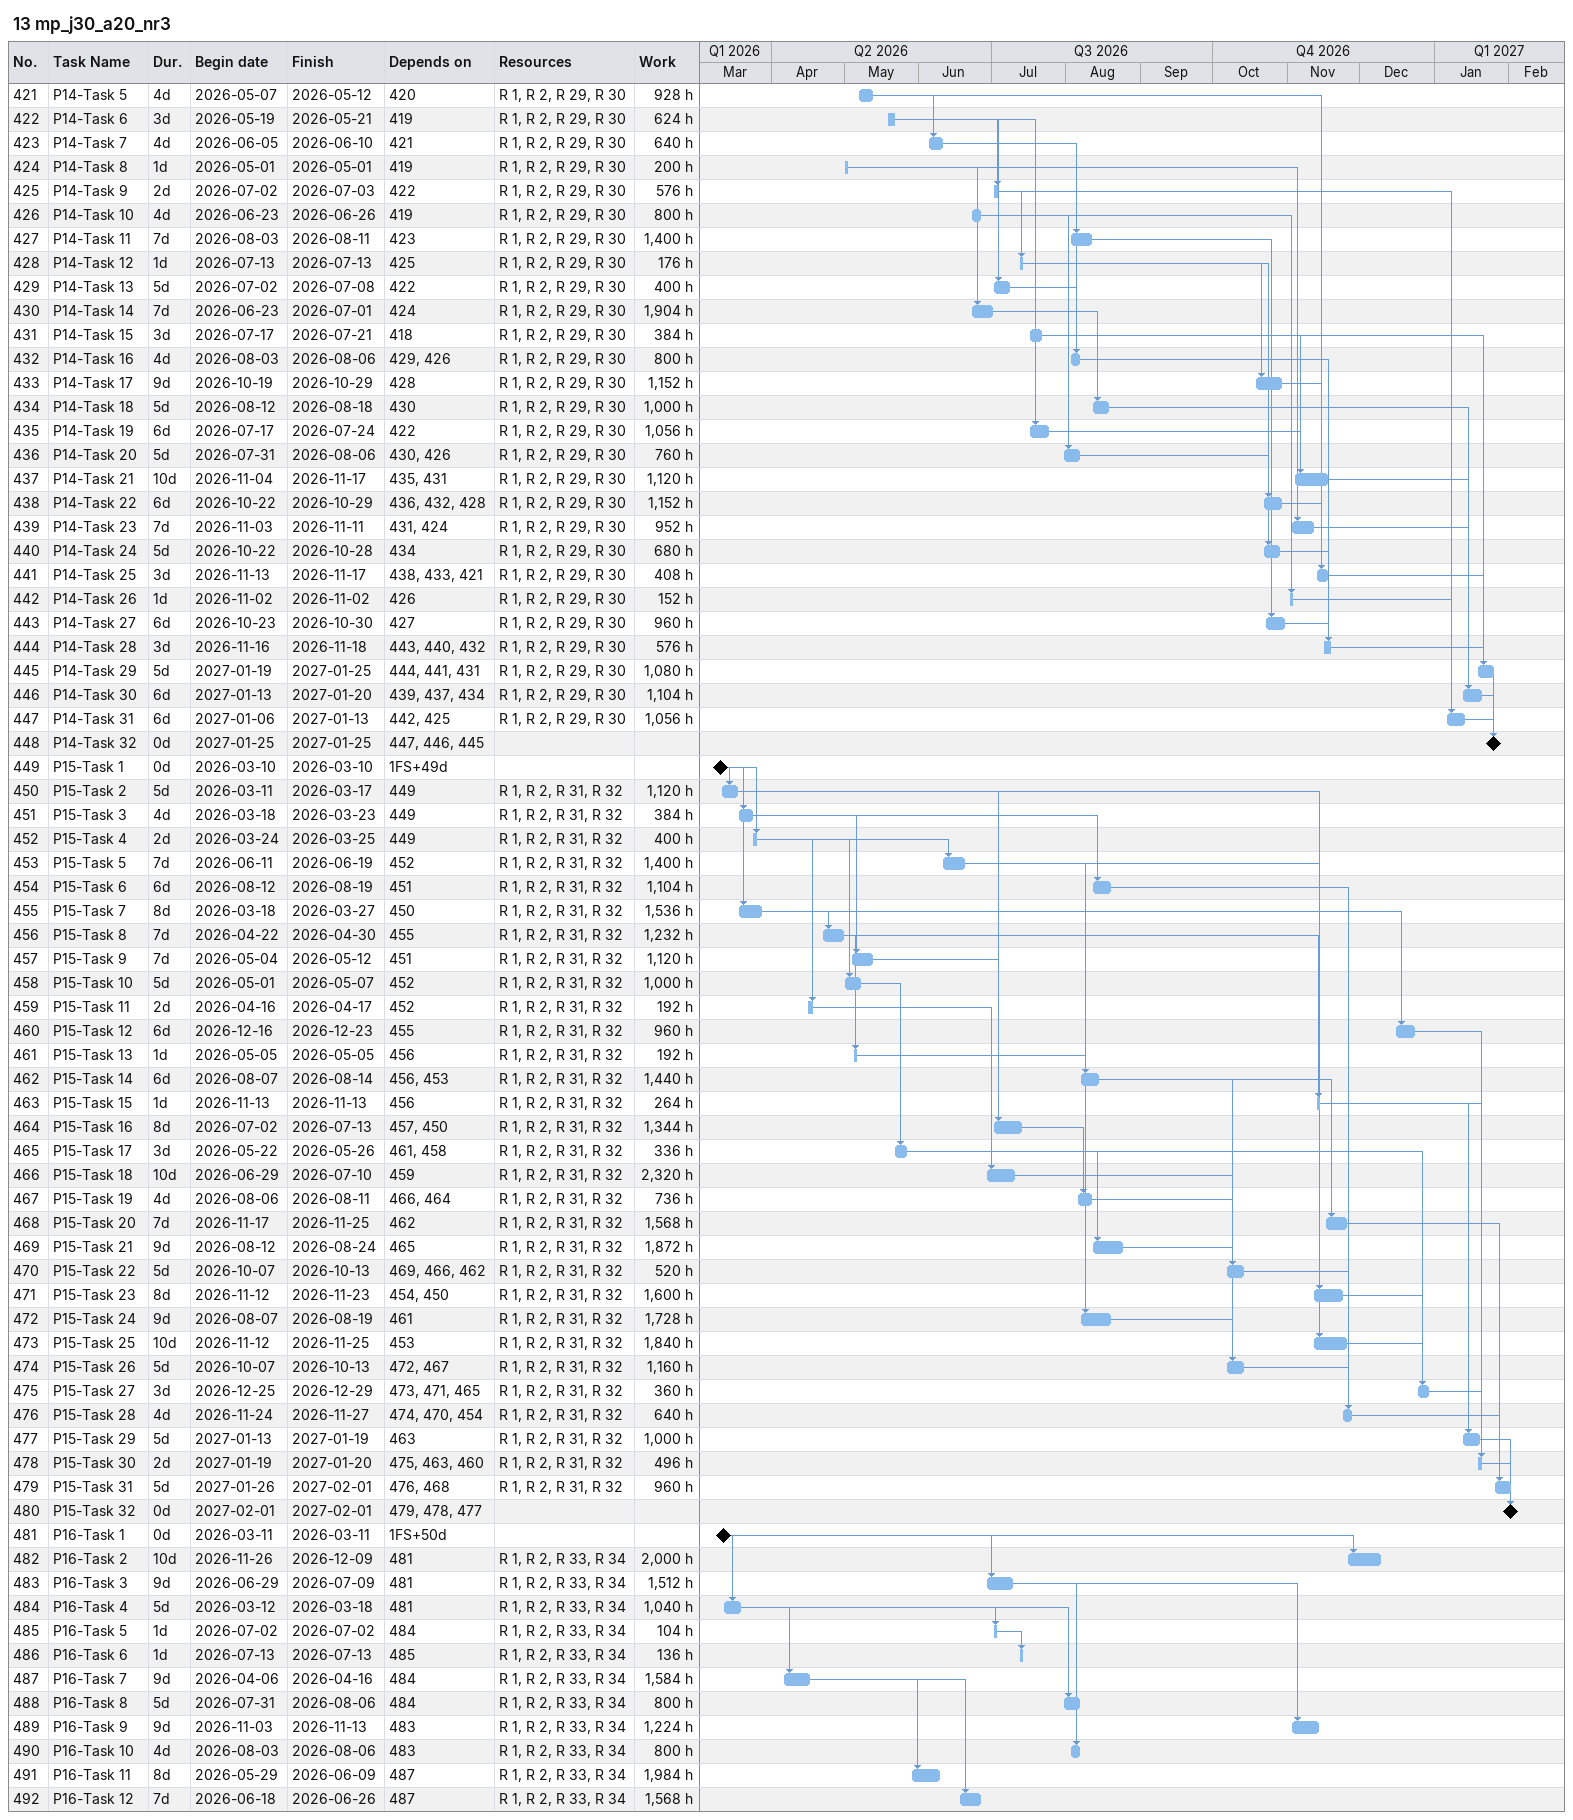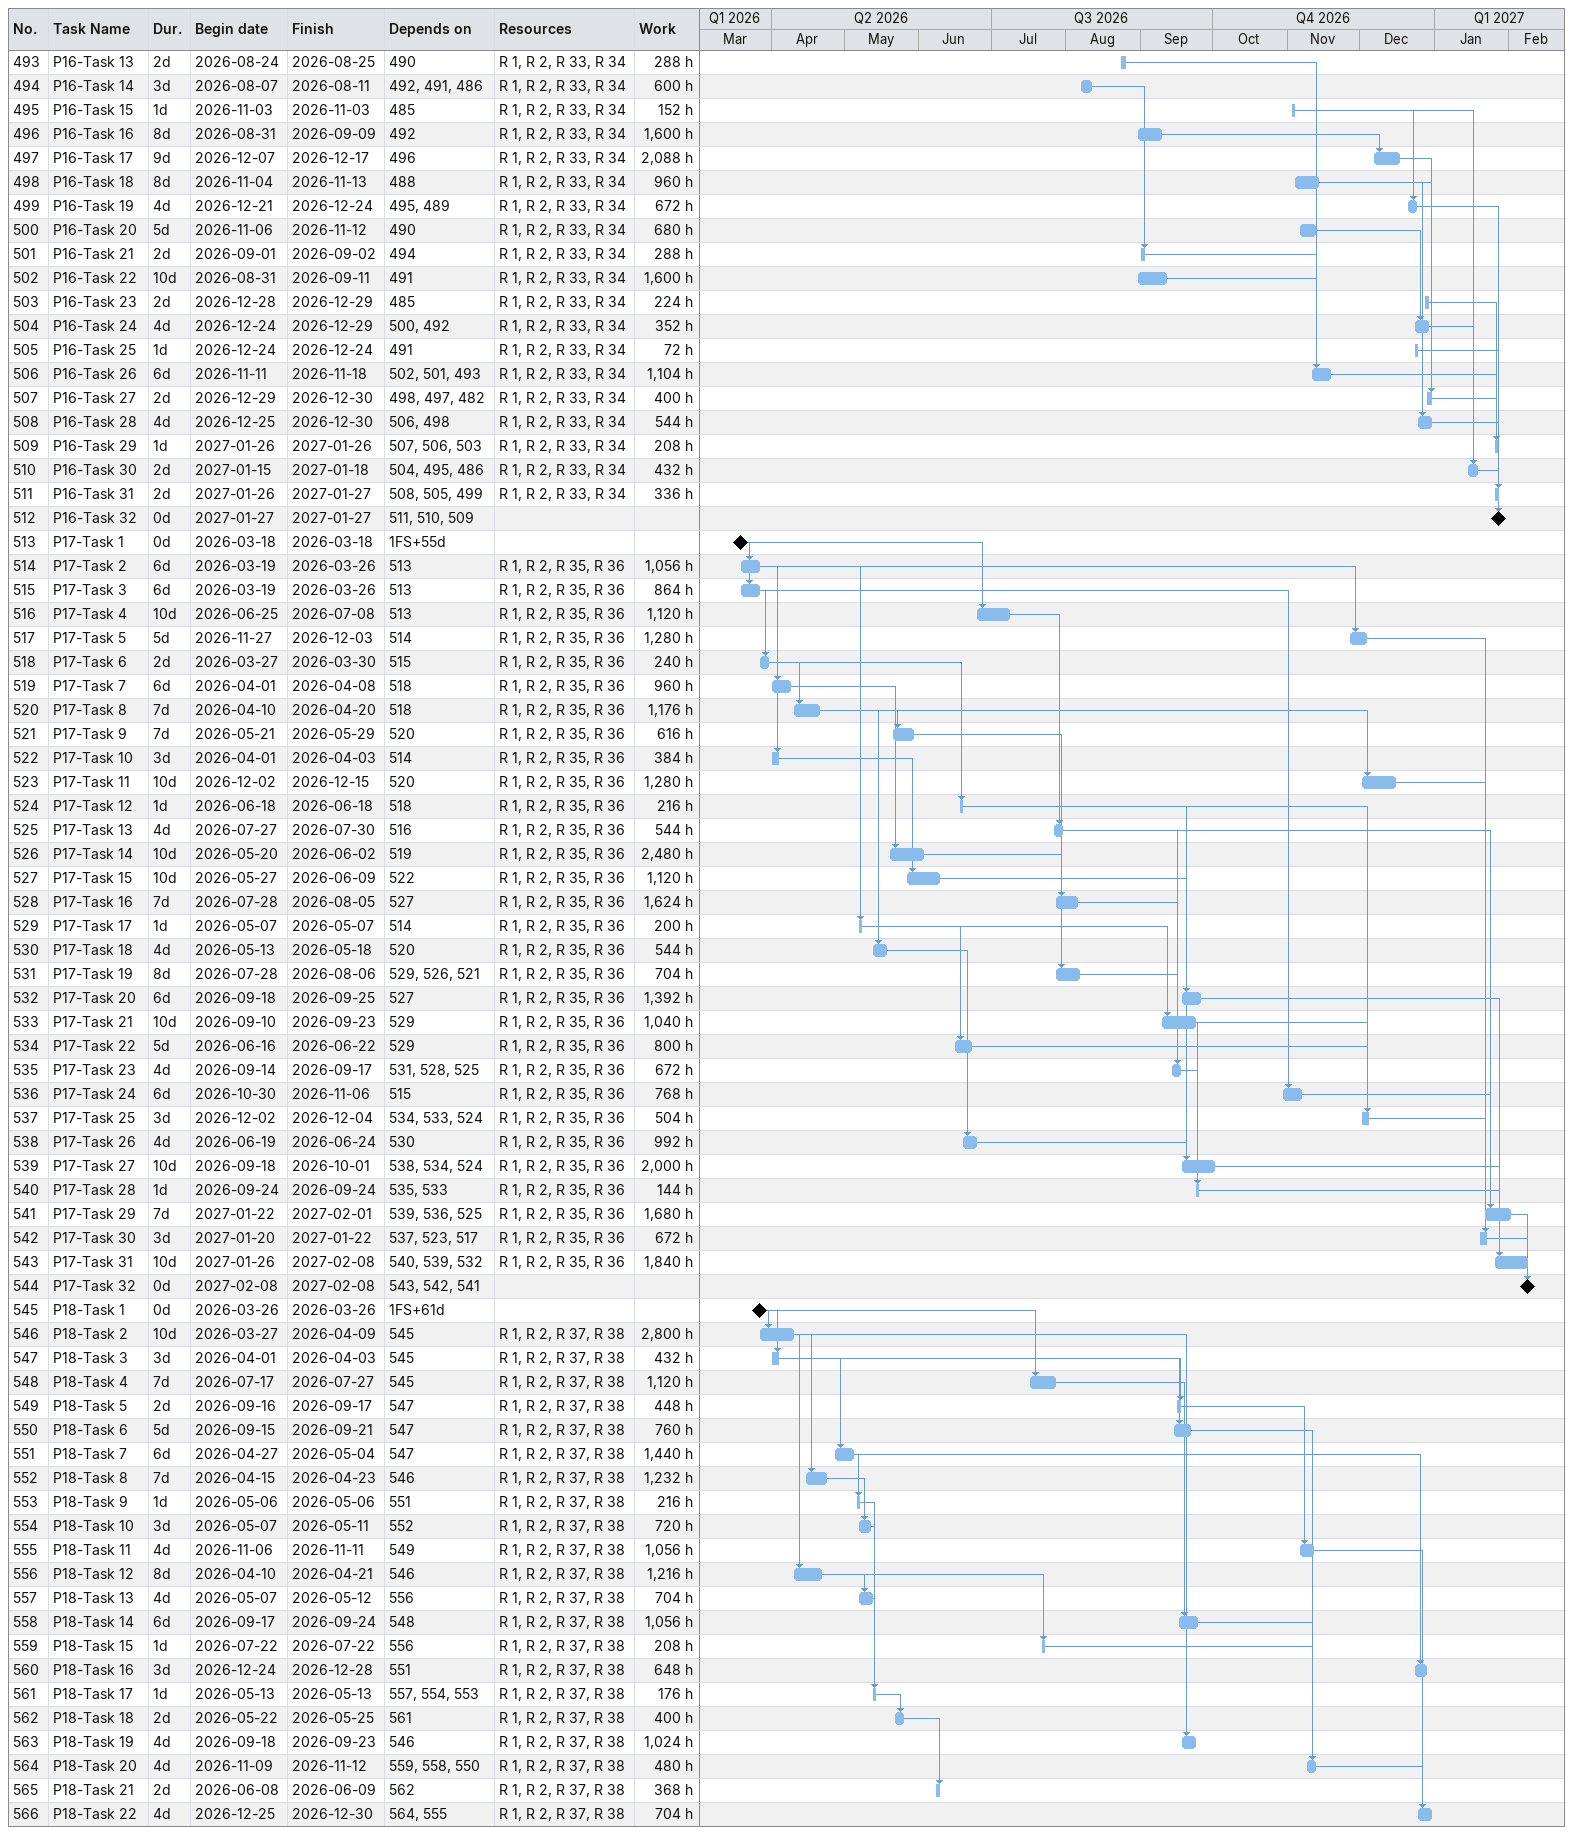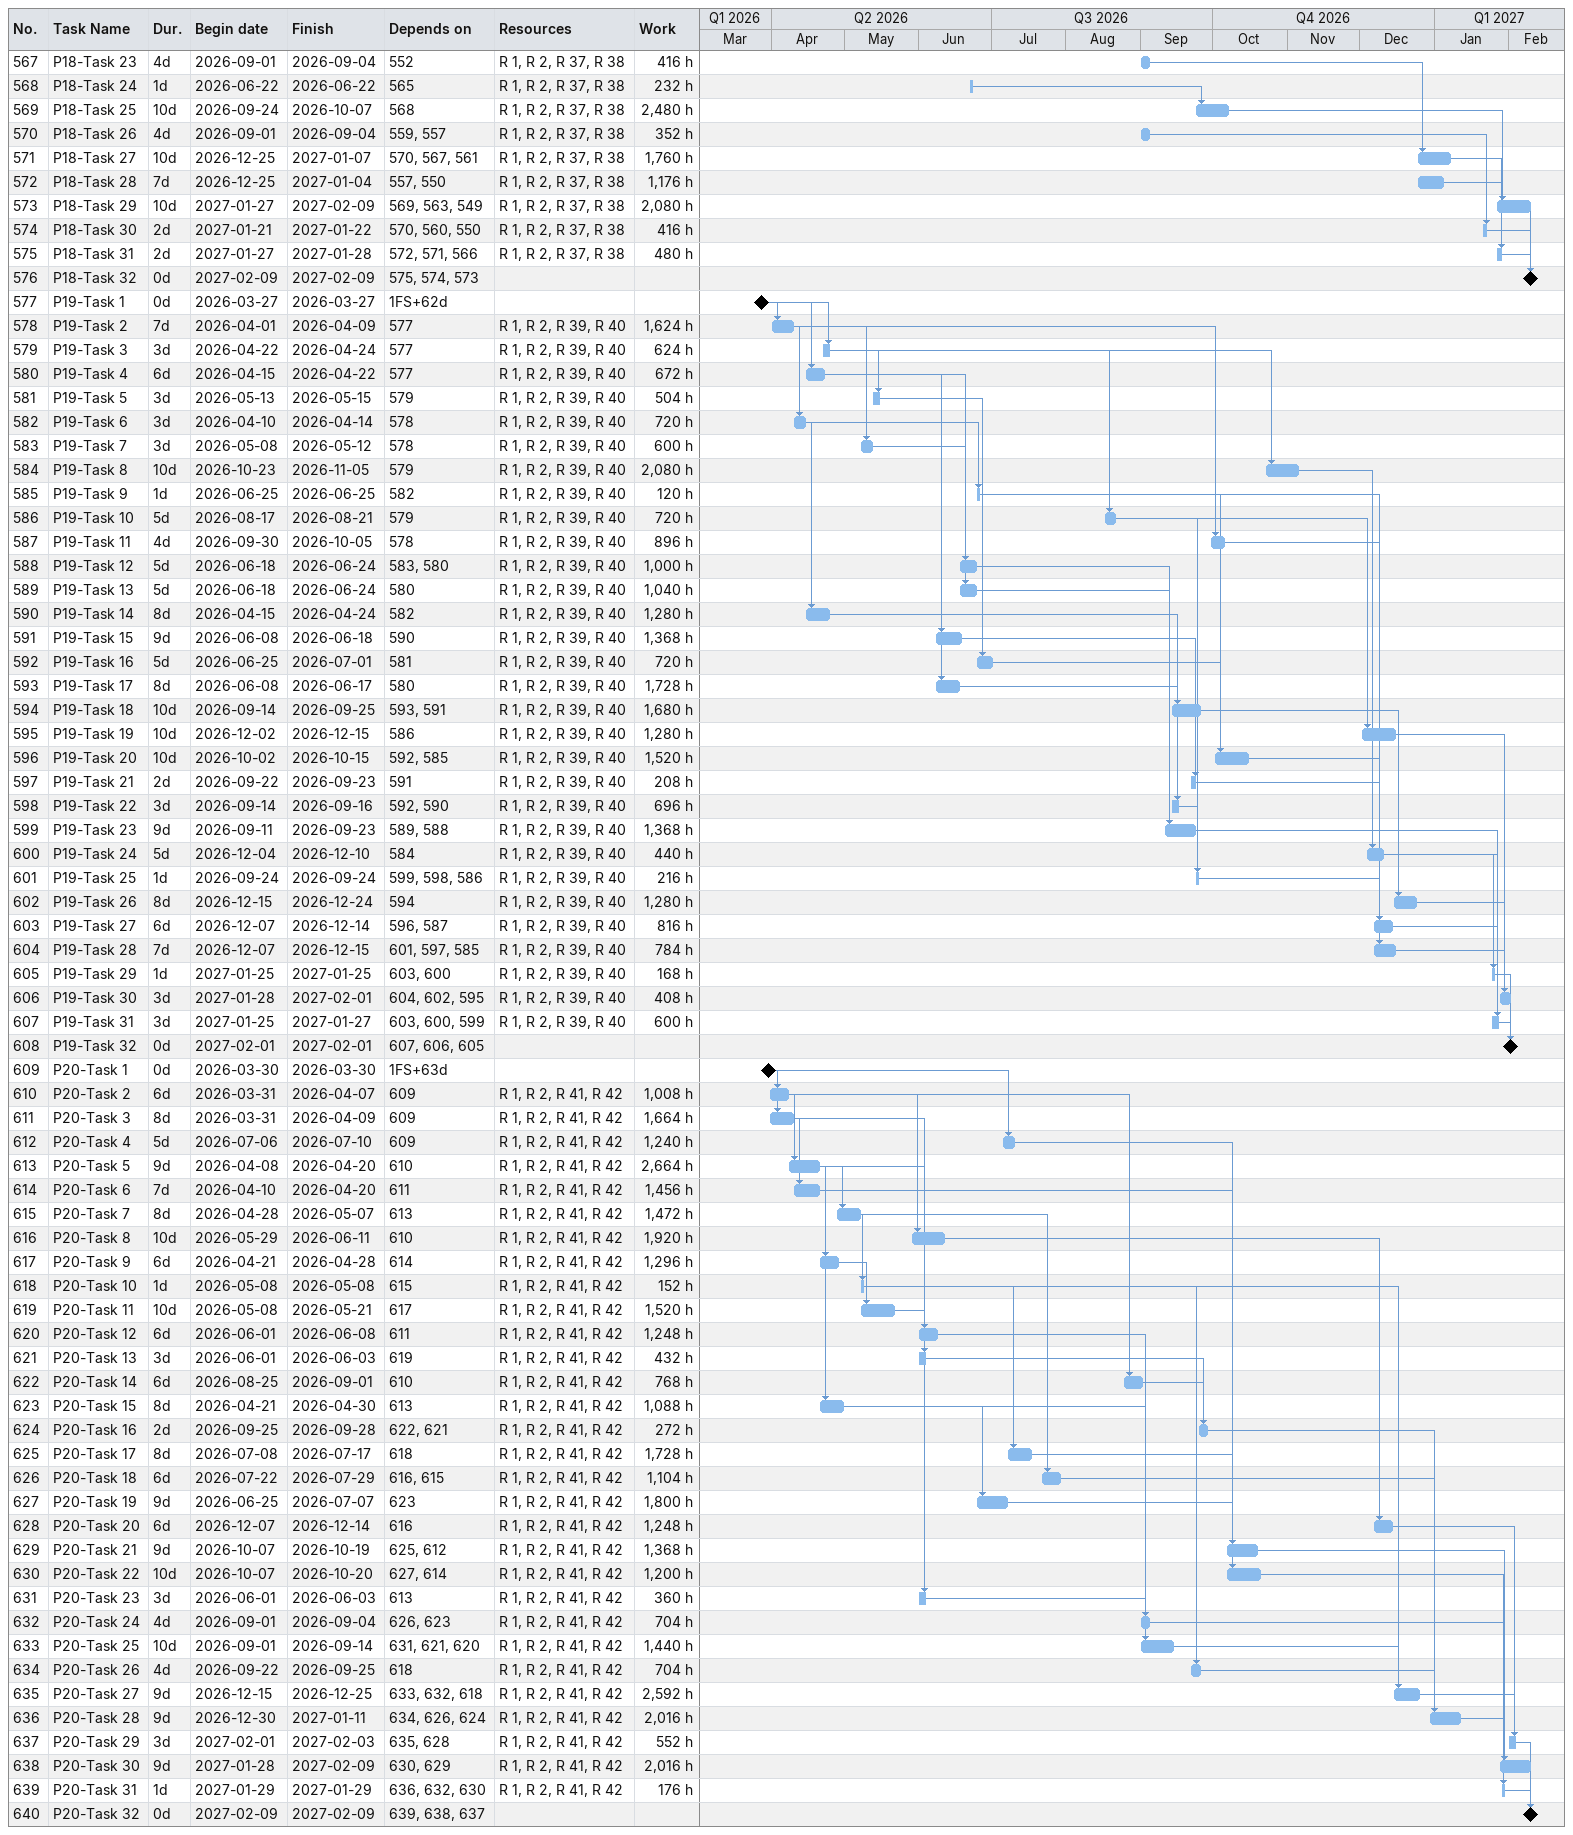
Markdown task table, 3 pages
13 mp_j30_a20_nr3

| ID | Task | Duration | Start | Finish | Predecessors | Resources | Work (h) |
|---|---|---|---|---|---|---|---|
| 421 | P14-Task 5 | 4d | 2026-05-07 | 2026-05-12 | 420 | R 1, R 2, R 29, R 30 | 928 |
| 422 | P14-Task 6 | 3d | 2026-05-19 | 2026-05-21 | 419 | R 1, R 2, R 29, R 30 | 624 |
| 423 | P14-Task 7 | 4d | 2026-06-05 | 2026-06-10 | 421 | R 1, R 2, R 29, R 30 | 640 |
| 424 | P14-Task 8 | 1d | 2026-05-01 | 2026-05-01 | 419 | R 1, R 2, R 29, R 30 | 200 |
| 425 | P14-Task 9 | 2d | 2026-07-02 | 2026-07-03 | 422 | R 1, R 2, R 29, R 30 | 576 |
| 426 | P14-Task 10 | 4d | 2026-06-23 | 2026-06-26 | 419 | R 1, R 2, R 29, R 30 | 800 |
| 427 | P14-Task 11 | 7d | 2026-08-03 | 2026-08-11 | 423 | R 1, R 2, R 29, R 30 | 1400 |
| 428 | P14-Task 12 | 1d | 2026-07-13 | 2026-07-13 | 425 | R 1, R 2, R 29, R 30 | 176 |
| 429 | P14-Task 13 | 5d | 2026-07-02 | 2026-07-08 | 422 | R 1, R 2, R 29, R 30 | 400 |
| 430 | P14-Task 14 | 7d | 2026-06-23 | 2026-07-01 | 424 | R 1, R 2, R 29, R 30 | 1904 |
| 431 | P14-Task 15 | 3d | 2026-07-17 | 2026-07-21 | 418 | R 1, R 2, R 29, R 30 | 384 |
| 432 | P14-Task 16 | 4d | 2026-08-03 | 2026-08-06 | 429, 426 | R 1, R 2, R 29, R 30 | 800 |
| 433 | P14-Task 17 | 9d | 2026-10-19 | 2026-10-29 | 428 | R 1, R 2, R 29, R 30 | 1152 |
| 434 | P14-Task 18 | 5d | 2026-08-12 | 2026-08-18 | 430 | R 1, R 2, R 29, R 30 | 1000 |
| 435 | P14-Task 19 | 6d | 2026-07-17 | 2026-07-24 | 422 | R 1, R 2, R 29, R 30 | 1056 |
| 436 | P14-Task 20 | 5d | 2026-07-31 | 2026-08-06 | 430, 426 | R 1, R 2, R 29, R 30 | 760 |
| 437 | P14-Task 21 | 10d | 2026-11-04 | 2026-11-17 | 435, 431 | R 1, R 2, R 29, R 30 | 1120 |
| 438 | P14-Task 22 | 6d | 2026-10-22 | 2026-10-29 | 436, 432, 428 | R 1, R 2, R 29, R 30 | 1152 |
| 439 | P14-Task 23 | 7d | 2026-11-03 | 2026-11-11 | 431, 424 | R 1, R 2, R 29, R 30 | 952 |
| 440 | P14-Task 24 | 5d | 2026-10-22 | 2026-10-28 | 434 | R 1, R 2, R 29, R 30 | 680 |
| 441 | P14-Task 25 | 3d | 2026-11-13 | 2026-11-17 | 438, 433, 421 | R 1, R 2, R 29, R 30 | 408 |
| 442 | P14-Task 26 | 1d | 2026-11-02 | 2026-11-02 | 426 | R 1, R 2, R 29, R 30 | 152 |
| 443 | P14-Task 27 | 6d | 2026-10-23 | 2026-10-30 | 427 | R 1, R 2, R 29, R 30 | 960 |
| 444 | P14-Task 28 | 3d | 2026-11-16 | 2026-11-18 | 443, 440, 432 | R 1, R 2, R 29, R 30 | 576 |
| 445 | P14-Task 29 | 5d | 2027-01-19 | 2027-01-25 | 444, 441, 431 | R 1, R 2, R 29, R 30 | 1080 |
| 446 | P14-Task 30 | 6d | 2027-01-13 | 2027-01-20 | 439, 437, 434 | R 1, R 2, R 29, R 30 | 1104 |
| 447 | P14-Task 31 | 6d | 2027-01-06 | 2027-01-13 | 442, 425 | R 1, R 2, R 29, R 30 | 1056 |
| 448 | P14-Task 32 | 0d | 2027-01-25 | 2027-01-25 | 447, 446, 445 |  |  |
| 449 | P15-Task 1 | 0d | 2026-03-10 | 2026-03-10 | 1FS+49d |  |  |
| 450 | P15-Task 2 | 5d | 2026-03-11 | 2026-03-17 | 449 | R 1, R 2, R 31, R 32 | 1120 |
| 451 | P15-Task 3 | 4d | 2026-03-18 | 2026-03-23 | 449 | R 1, R 2, R 31, R 32 | 384 |
| 452 | P15-Task 4 | 2d | 2026-03-24 | 2026-03-25 | 449 | R 1, R 2, R 31, R 32 | 400 |
| 453 | P15-Task 5 | 7d | 2026-06-11 | 2026-06-19 | 452 | R 1, R 2, R 31, R 32 | 1400 |
| 454 | P15-Task 6 | 6d | 2026-08-12 | 2026-08-19 | 451 | R 1, R 2, R 31, R 32 | 1104 |
| 455 | P15-Task 7 | 8d | 2026-03-18 | 2026-03-27 | 450 | R 1, R 2, R 31, R 32 | 1536 |
| 456 | P15-Task 8 | 7d | 2026-04-22 | 2026-04-30 | 455 | R 1, R 2, R 31, R 32 | 1232 |
| 457 | P15-Task 9 | 7d | 2026-05-04 | 2026-05-12 | 451 | R 1, R 2, R 31, R 32 | 1120 |
| 458 | P15-Task 10 | 5d | 2026-05-01 | 2026-05-07 | 452 | R 1, R 2, R 31, R 32 | 1000 |
| 459 | P15-Task 11 | 2d | 2026-04-16 | 2026-04-17 | 452 | R 1, R 2, R 31, R 32 | 192 |
| 460 | P15-Task 12 | 6d | 2026-12-16 | 2026-12-23 | 455 | R 1, R 2, R 31, R 32 | 960 |
| 461 | P15-Task 13 | 1d | 2026-05-05 | 2026-05-05 | 456 | R 1, R 2, R 31, R 32 | 192 |
| 462 | P15-Task 14 | 6d | 2026-08-07 | 2026-08-14 | 456, 453 | R 1, R 2, R 31, R 32 | 1440 |
| 463 | P15-Task 15 | 1d | 2026-11-13 | 2026-11-13 | 456 | R 1, R 2, R 31, R 32 | 264 |
| 464 | P15-Task 16 | 8d | 2026-07-02 | 2026-07-13 | 457, 450 | R 1, R 2, R 31, R 32 | 1344 |
| 465 | P15-Task 17 | 3d | 2026-05-22 | 2026-05-26 | 461, 458 | R 1, R 2, R 31, R 32 | 336 |
| 466 | P15-Task 18 | 10d | 2026-06-29 | 2026-07-10 | 459 | R 1, R 2, R 31, R 32 | 2320 |
| 467 | P15-Task 19 | 4d | 2026-08-06 | 2026-08-11 | 466, 464 | R 1, R 2, R 31, R 32 | 736 |
| 468 | P15-Task 20 | 7d | 2026-11-17 | 2026-11-25 | 462 | R 1, R 2, R 31, R 32 | 1568 |
| 469 | P15-Task 21 | 9d | 2026-08-12 | 2026-08-24 | 465 | R 1, R 2, R 31, R 32 | 1872 |
| 470 | P15-Task 22 | 5d | 2026-10-07 | 2026-10-13 | 469, 466, 462 | R 1, R 2, R 31, R 32 | 520 |
| 471 | P15-Task 23 | 8d | 2026-11-12 | 2026-11-23 | 454, 450 | R 1, R 2, R 31, R 32 | 1600 |
| 472 | P15-Task 24 | 9d | 2026-08-07 | 2026-08-19 | 461 | R 1, R 2, R 31, R 32 | 1728 |
| 473 | P15-Task 25 | 10d | 2026-11-12 | 2026-11-25 | 453 | R 1, R 2, R 31, R 32 | 1840 |
| 474 | P15-Task 26 | 5d | 2026-10-07 | 2026-10-13 | 472, 467 | R 1, R 2, R 31, R 32 | 1160 |
| 475 | P15-Task 27 | 3d | 2026-12-25 | 2026-12-29 | 473, 471, 465 | R 1, R 2, R 31, R 32 | 360 |
| 476 | P15-Task 28 | 4d | 2026-11-24 | 2026-11-27 | 474, 470, 454 | R 1, R 2, R 31, R 32 | 640 |
| 477 | P15-Task 29 | 5d | 2027-01-13 | 2027-01-19 | 463 | R 1, R 2, R 31, R 32 | 1000 |
| 478 | P15-Task 30 | 2d | 2027-01-19 | 2027-01-20 | 475, 463, 460 | R 1, R 2, R 31, R 32 | 496 |
| 479 | P15-Task 31 | 5d | 2027-01-26 | 2027-02-01 | 476, 468 | R 1, R 2, R 31, R 32 | 960 |
| 480 | P15-Task 32 | 0d | 2027-02-01 | 2027-02-01 | 479, 478, 477 |  |  |
| 481 | P16-Task 1 | 0d | 2026-03-11 | 2026-03-11 | 1FS+50d |  |  |
| 482 | P16-Task 2 | 10d | 2026-11-26 | 2026-12-09 | 481 | R 1, R 2, R 33, R 34 | 2000 |
| 483 | P16-Task 3 | 9d | 2026-06-29 | 2026-07-09 | 481 | R 1, R 2, R 33, R 34 | 1512 |
| 484 | P16-Task 4 | 5d | 2026-03-12 | 2026-03-18 | 481 | R 1, R 2, R 33, R 34 | 1040 |
| 485 | P16-Task 5 | 1d | 2026-07-02 | 2026-07-02 | 484 | R 1, R 2, R 33, R 34 | 104 |
| 486 | P16-Task 6 | 1d | 2026-07-13 | 2026-07-13 | 485 | R 1, R 2, R 33, R 34 | 136 |
| 487 | P16-Task 7 | 9d | 2026-04-06 | 2026-04-16 | 484 | R 1, R 2, R 33, R 34 | 1584 |
| 488 | P16-Task 8 | 5d | 2026-07-31 | 2026-08-06 | 484 | R 1, R 2, R 33, R 34 | 800 |
| 489 | P16-Task 9 | 9d | 2026-11-03 | 2026-11-13 | 483 | R 1, R 2, R 33, R 34 | 1224 |
| 490 | P16-Task 10 | 4d | 2026-08-03 | 2026-08-06 | 483 | R 1, R 2, R 33, R 34 | 800 |
| 491 | P16-Task 11 | 8d | 2026-05-29 | 2026-06-09 | 487 | R 1, R 2, R 33, R 34 | 1984 |
| 492 | P16-Task 12 | 7d | 2026-06-18 | 2026-06-26 | 487 | R 1, R 2, R 33, R 34 | 1568 |
| 493 | P16-Task 13 | 2d | 2026-08-24 | 2026-08-25 | 490 | R 1, R 2, R 33, R 34 | 288 |
| 494 | P16-Task 14 | 3d | 2026-08-07 | 2026-08-11 | 492, 491, 486 | R 1, R 2, R 33, R 34 | 600 |
| 495 | P16-Task 15 | 1d | 2026-11-03 | 2026-11-03 | 485 | R 1, R 2, R 33, R 34 | 152 |
| 496 | P16-Task 16 | 8d | 2026-08-31 | 2026-09-09 | 492 | R 1, R 2, R 33, R 34 | 1600 |
| 497 | P16-Task 17 | 9d | 2026-12-07 | 2026-12-17 | 496 | R 1, R 2, R 33, R 34 | 2088 |
| 498 | P16-Task 18 | 8d | 2026-11-04 | 2026-11-13 | 488 | R 1, R 2, R 33, R 34 | 960 |
| 499 | P16-Task 19 | 4d | 2026-12-21 | 2026-12-24 | 495, 489 | R 1, R 2, R 33, R 34 | 672 |
| 500 | P16-Task 20 | 5d | 2026-11-06 | 2026-11-12 | 490 | R 1, R 2, R 33, R 34 | 680 |
| 501 | P16-Task 21 | 2d | 2026-09-01 | 2026-09-02 | 494 | R 1, R 2, R 33, R 34 | 288 |
| 502 | P16-Task 22 | 10d | 2026-08-31 | 2026-09-11 | 491 | R 1, R 2, R 33, R 34 | 1600 |
| 503 | P16-Task 23 | 2d | 2026-12-28 | 2026-12-29 | 485 | R 1, R 2, R 33, R 34 | 224 |
| 504 | P16-Task 24 | 4d | 2026-12-24 | 2026-12-29 | 500, 492 | R 1, R 2, R 33, R 34 | 352 |
| 505 | P16-Task 25 | 1d | 2026-12-24 | 2026-12-24 | 491 | R 1, R 2, R 33, R 34 | 72 |
| 506 | P16-Task 26 | 6d | 2026-11-11 | 2026-11-18 | 502, 501, 493 | R 1, R 2, R 33, R 34 | 1104 |
| 507 | P16-Task 27 | 2d | 2026-12-29 | 2026-12-30 | 498, 497, 482 | R 1, R 2, R 33, R 34 | 400 |
| 508 | P16-Task 28 | 4d | 2026-12-25 | 2026-12-30 | 506, 498 | R 1, R 2, R 33, R 34 | 544 |
| 509 | P16-Task 29 | 1d | 2027-01-26 | 2027-01-26 | 507, 506, 503 | R 1, R 2, R 33, R 34 | 208 |
| 510 | P16-Task 30 | 2d | 2027-01-15 | 2027-01-18 | 504, 495, 486 | R 1, R 2, R 33, R 34 | 432 |
| 511 | P16-Task 31 | 2d | 2027-01-26 | 2027-01-27 | 508, 505, 499 | R 1, R 2, R 33, R 34 | 336 |
| 512 | P16-Task 32 | 0d | 2027-01-27 | 2027-01-27 | 511, 510, 509 |  |  |
| 513 | P17-Task 1 | 0d | 2026-03-18 | 2026-03-18 | 1FS+55d |  |  |
| 514 | P17-Task 2 | 6d | 2026-03-19 | 2026-03-26 | 513 | R 1, R 2, R 35, R 36 | 1056 |
| 515 | P17-Task 3 | 6d | 2026-03-19 | 2026-03-26 | 513 | R 1, R 2, R 35, R 36 | 864 |
| 516 | P17-Task 4 | 10d | 2026-06-25 | 2026-07-08 | 513 | R 1, R 2, R 35, R 36 | 1120 |
| 517 | P17-Task 5 | 5d | 2026-11-27 | 2026-12-03 | 514 | R 1, R 2, R 35, R 36 | 1280 |
| 518 | P17-Task 6 | 2d | 2026-03-27 | 2026-03-30 | 515 | R 1, R 2, R 35, R 36 | 240 |
| 519 | P17-Task 7 | 6d | 2026-04-01 | 2026-04-08 | 518 | R 1, R 2, R 35, R 36 | 960 |
| 520 | P17-Task 8 | 7d | 2026-04-10 | 2026-04-20 | 518 | R 1, R 2, R 35, R 36 | 1176 |
| 521 | P17-Task 9 | 7d | 2026-05-21 | 2026-05-29 | 520 | R 1, R 2, R 35, R 36 | 616 |
| 522 | P17-Task 10 | 3d | 2026-04-01 | 2026-04-03 | 514 | R 1, R 2, R 35, R 36 | 384 |
| 523 | P17-Task 11 | 10d | 2026-12-02 | 2026-12-15 | 520 | R 1, R 2, R 35, R 36 | 1280 |
| 524 | P17-Task 12 | 1d | 2026-06-18 | 2026-06-18 | 518 | R 1, R 2, R 35, R 36 | 216 |
| 525 | P17-Task 13 | 4d | 2026-07-27 | 2026-07-30 | 516 | R 1, R 2, R 35, R 36 | 544 |
| 526 | P17-Task 14 | 10d | 2026-05-20 | 2026-06-02 | 519 | R 1, R 2, R 35, R 36 | 2480 |
| 527 | P17-Task 15 | 10d | 2026-05-27 | 2026-06-09 | 522 | R 1, R 2, R 35, R 36 | 1120 |
| 528 | P17-Task 16 | 7d | 2026-07-28 | 2026-08-05 | 527 | R 1, R 2, R 35, R 36 | 1624 |
| 529 | P17-Task 17 | 1d | 2026-05-07 | 2026-05-07 | 514 | R 1, R 2, R 35, R 36 | 200 |
| 530 | P17-Task 18 | 4d | 2026-05-13 | 2026-05-18 | 520 | R 1, R 2, R 35, R 36 | 544 |
| 531 | P17-Task 19 | 8d | 2026-07-28 | 2026-08-06 | 529, 526, 521 | R 1, R 2, R 35, R 36 | 704 |
| 532 | P17-Task 20 | 6d | 2026-09-18 | 2026-09-25 | 527 | R 1, R 2, R 35, R 36 | 1392 |
| 533 | P17-Task 21 | 10d | 2026-09-10 | 2026-09-23 | 529 | R 1, R 2, R 35, R 36 | 1040 |
| 534 | P17-Task 22 | 5d | 2026-06-16 | 2026-06-22 | 529 | R 1, R 2, R 35, R 36 | 800 |
| 535 | P17-Task 23 | 4d | 2026-09-14 | 2026-09-17 | 531, 528, 525 | R 1, R 2, R 35, R 36 | 672 |
| 536 | P17-Task 24 | 6d | 2026-10-30 | 2026-11-06 | 515 | R 1, R 2, R 35, R 36 | 768 |
| 537 | P17-Task 25 | 3d | 2026-12-02 | 2026-12-04 | 534, 533, 524 | R 1, R 2, R 35, R 36 | 504 |
| 538 | P17-Task 26 | 4d | 2026-06-19 | 2026-06-24 | 530 | R 1, R 2, R 35, R 36 | 992 |
| 539 | P17-Task 27 | 10d | 2026-09-18 | 2026-10-01 | 538, 534, 524 | R 1, R 2, R 35, R 36 | 2000 |
| 540 | P17-Task 28 | 1d | 2026-09-24 | 2026-09-24 | 535, 533 | R 1, R 2, R 35, R 36 | 144 |
| 541 | P17-Task 29 | 7d | 2027-01-22 | 2027-02-01 | 539, 536, 525 | R 1, R 2, R 35, R 36 | 1680 |
| 542 | P17-Task 30 | 3d | 2027-01-20 | 2027-01-22 | 537, 523, 517 | R 1, R 2, R 35, R 36 | 672 |
| 543 | P17-Task 31 | 10d | 2027-01-26 | 2027-02-08 | 540, 539, 532 | R 1, R 2, R 35, R 36 | 1840 |
| 544 | P17-Task 32 | 0d | 2027-02-08 | 2027-02-08 | 543, 542, 541 |  |  |
| 545 | P18-Task 1 | 0d | 2026-03-26 | 2026-03-26 | 1FS+61d |  |  |
| 546 | P18-Task 2 | 10d | 2026-03-27 | 2026-04-09 | 545 | R 1, R 2, R 37, R 38 | 2800 |
| 547 | P18-Task 3 | 3d | 2026-04-01 | 2026-04-03 | 545 | R 1, R 2, R 37, R 38 | 432 |
| 548 | P18-Task 4 | 7d | 2026-07-17 | 2026-07-27 | 545 | R 1, R 2, R 37, R 38 | 1120 |
| 549 | P18-Task 5 | 2d | 2026-09-16 | 2026-09-17 | 547 | R 1, R 2, R 37, R 38 | 448 |
| 550 | P18-Task 6 | 5d | 2026-09-15 | 2026-09-21 | 547 | R 1, R 2, R 37, R 38 | 760 |
| 551 | P18-Task 7 | 6d | 2026-04-27 | 2026-05-04 | 547 | R 1, R 2, R 37, R 38 | 1440 |
| 552 | P18-Task 8 | 7d | 2026-04-15 | 2026-04-23 | 546 | R 1, R 2, R 37, R 38 | 1232 |
| 553 | P18-Task 9 | 1d | 2026-05-06 | 2026-05-06 | 551 | R 1, R 2, R 37, R 38 | 216 |
| 554 | P18-Task 10 | 3d | 2026-05-07 | 2026-05-11 | 552 | R 1, R 2, R 37, R 38 | 720 |
| 555 | P18-Task 11 | 4d | 2026-11-06 | 2026-11-11 | 549 | R 1, R 2, R 37, R 38 | 1056 |
| 556 | P18-Task 12 | 8d | 2026-04-10 | 2026-04-21 | 546 | R 1, R 2, R 37, R 38 | 1216 |
| 557 | P18-Task 13 | 4d | 2026-05-07 | 2026-05-12 | 556 | R 1, R 2, R 37, R 38 | 704 |
| 558 | P18-Task 14 | 6d | 2026-09-17 | 2026-09-24 | 548 | R 1, R 2, R 37, R 38 | 1056 |
| 559 | P18-Task 15 | 1d | 2026-07-22 | 2026-07-22 | 556 | R 1, R 2, R 37, R 38 | 208 |
| 560 | P18-Task 16 | 3d | 2026-12-24 | 2026-12-28 | 551 | R 1, R 2, R 37, R 38 | 648 |
| 561 | P18-Task 17 | 1d | 2026-05-13 | 2026-05-13 | 557, 554, 553 | R 1, R 2, R 37, R 38 | 176 |
| 562 | P18-Task 18 | 2d | 2026-05-22 | 2026-05-25 | 561 | R 1, R 2, R 37, R 38 | 400 |
| 563 | P18-Task 19 | 4d | 2026-09-18 | 2026-09-23 | 546 | R 1, R 2, R 37, R 38 | 1024 |
| 564 | P18-Task 20 | 4d | 2026-11-09 | 2026-11-12 | 559, 558, 550 | R 1, R 2, R 37, R 38 | 480 |
| 565 | P18-Task 21 | 2d | 2026-06-08 | 2026-06-09 | 562 | R 1, R 2, R 37, R 38 | 368 |
| 566 | P18-Task 22 | 4d | 2026-12-25 | 2026-12-30 | 564, 555 | R 1, R 2, R 37, R 38 | 704 |
| 567 | P18-Task 23 | 4d | 2026-09-01 | 2026-09-04 | 552 | R 1, R 2, R 37, R 38 | 416 |
| 568 | P18-Task 24 | 1d | 2026-06-22 | 2026-06-22 | 565 | R 1, R 2, R 37, R 38 | 232 |
| 569 | P18-Task 25 | 10d | 2026-09-24 | 2026-10-07 | 568 | R 1, R 2, R 37, R 38 | 2480 |
| 570 | P18-Task 26 | 4d | 2026-09-01 | 2026-09-04 | 559, 557 | R 1, R 2, R 37, R 38 | 352 |
| 571 | P18-Task 27 | 10d | 2026-12-25 | 2027-01-07 | 570, 567, 561 | R 1, R 2, R 37, R 38 | 1760 |
| 572 | P18-Task 28 | 7d | 2026-12-25 | 2027-01-04 | 557, 550 | R 1, R 2, R 37, R 38 | 1176 |
| 573 | P18-Task 29 | 10d | 2027-01-27 | 2027-02-09 | 569, 563, 549 | R 1, R 2, R 37, R 38 | 2080 |
| 574 | P18-Task 30 | 2d | 2027-01-21 | 2027-01-22 | 570, 560, 550 | R 1, R 2, R 37, R 38 | 416 |
| 575 | P18-Task 31 | 2d | 2027-01-27 | 2027-01-28 | 572, 571, 566 | R 1, R 2, R 37, R 38 | 480 |
| 576 | P18-Task 32 | 0d | 2027-02-09 | 2027-02-09 | 575, 574, 573 |  |  |
| 577 | P19-Task 1 | 0d | 2026-03-27 | 2026-03-27 | 1FS+62d |  |  |
| 578 | P19-Task 2 | 7d | 2026-04-01 | 2026-04-09 | 577 | R 1, R 2, R 39, R 40 | 1624 |
| 579 | P19-Task 3 | 3d | 2026-04-22 | 2026-04-24 | 577 | R 1, R 2, R 39, R 40 | 624 |
| 580 | P19-Task 4 | 6d | 2026-04-15 | 2026-04-22 | 577 | R 1, R 2, R 39, R 40 | 672 |
| 581 | P19-Task 5 | 3d | 2026-05-13 | 2026-05-15 | 579 | R 1, R 2, R 39, R 40 | 504 |
| 582 | P19-Task 6 | 3d | 2026-04-10 | 2026-04-14 | 578 | R 1, R 2, R 39, R 40 | 720 |
| 583 | P19-Task 7 | 3d | 2026-05-08 | 2026-05-12 | 578 | R 1, R 2, R 39, R 40 | 600 |
| 584 | P19-Task 8 | 10d | 2026-10-23 | 2026-11-05 | 579 | R 1, R 2, R 39, R 40 | 2080 |
| 585 | P19-Task 9 | 1d | 2026-06-25 | 2026-06-25 | 582 | R 1, R 2, R 39, R 40 | 120 |
| 586 | P19-Task 10 | 5d | 2026-08-17 | 2026-08-21 | 579 | R 1, R 2, R 39, R 40 | 720 |
| 587 | P19-Task 11 | 4d | 2026-09-30 | 2026-10-05 | 578 | R 1, R 2, R 39, R 40 | 896 |
| 588 | P19-Task 12 | 5d | 2026-06-18 | 2026-06-24 | 583, 580 | R 1, R 2, R 39, R 40 | 1000 |
| 589 | P19-Task 13 | 5d | 2026-06-18 | 2026-06-24 | 580 | R 1, R 2, R 39, R 40 | 1040 |
| 590 | P19-Task 14 | 8d | 2026-04-15 | 2026-04-24 | 582 | R 1, R 2, R 39, R 40 | 1280 |
| 591 | P19-Task 15 | 9d | 2026-06-08 | 2026-06-18 | 590 | R 1, R 2, R 39, R 40 | 1368 |
| 592 | P19-Task 16 | 5d | 2026-06-25 | 2026-07-01 | 581 | R 1, R 2, R 39, R 40 | 720 |
| 593 | P19-Task 17 | 8d | 2026-06-08 | 2026-06-17 | 580 | R 1, R 2, R 39, R 40 | 1728 |
| 594 | P19-Task 18 | 10d | 2026-09-14 | 2026-09-25 | 593, 591 | R 1, R 2, R 39, R 40 | 1680 |
| 595 | P19-Task 19 | 10d | 2026-12-02 | 2026-12-15 | 586 | R 1, R 2, R 39, R 40 | 1280 |
| 596 | P19-Task 20 | 10d | 2026-10-02 | 2026-10-15 | 592, 585 | R 1, R 2, R 39, R 40 | 1520 |
| 597 | P19-Task 21 | 2d | 2026-09-22 | 2026-09-23 | 591 | R 1, R 2, R 39, R 40 | 208 |
| 598 | P19-Task 22 | 3d | 2026-09-14 | 2026-09-16 | 592, 590 | R 1, R 2, R 39, R 40 | 696 |
| 599 | P19-Task 23 | 9d | 2026-09-11 | 2026-09-23 | 589, 588 | R 1, R 2, R 39, R 40 | 1368 |
| 600 | P19-Task 24 | 5d | 2026-12-04 | 2026-12-10 | 584 | R 1, R 2, R 39, R 40 | 440 |
| 601 | P19-Task 25 | 1d | 2026-09-24 | 2026-09-24 | 599, 598, 586 | R 1, R 2, R 39, R 40 | 216 |
| 602 | P19-Task 26 | 8d | 2026-12-15 | 2026-12-24 | 594 | R 1, R 2, R 39, R 40 | 1280 |
| 603 | P19-Task 27 | 6d | 2026-12-07 | 2026-12-14 | 596, 587 | R 1, R 2, R 39, R 40 | 816 |
| 604 | P19-Task 28 | 7d | 2026-12-07 | 2026-12-15 | 601, 597, 585 | R 1, R 2, R 39, R 40 | 784 |
| 605 | P19-Task 29 | 1d | 2027-01-25 | 2027-01-25 | 603, 600 | R 1, R 2, R 39, R 40 | 168 |
| 606 | P19-Task 30 | 3d | 2027-01-28 | 2027-02-01 | 604, 602, 595 | R 1, R 2, R 39, R 40 | 408 |
| 607 | P19-Task 31 | 3d | 2027-01-25 | 2027-01-27 | 603, 600, 599 | R 1, R 2, R 39, R 40 | 600 |
| 608 | P19-Task 32 | 0d | 2027-02-01 | 2027-02-01 | 607, 606, 605 |  |  |
| 609 | P20-Task 1 | 0d | 2026-03-30 | 2026-03-30 | 1FS+63d |  |  |
| 610 | P20-Task 2 | 6d | 2026-03-31 | 2026-04-07 | 609 | R 1, R 2, R 41, R 42 | 1008 |
| 611 | P20-Task 3 | 8d | 2026-03-31 | 2026-04-09 | 609 | R 1, R 2, R 41, R 42 | 1664 |
| 612 | P20-Task 4 | 5d | 2026-07-06 | 2026-07-10 | 609 | R 1, R 2, R 41, R 42 | 1240 |
| 613 | P20-Task 5 | 9d | 2026-04-08 | 2026-04-20 | 610 | R 1, R 2, R 41, R 42 | 2664 |
| 614 | P20-Task 6 | 7d | 2026-04-10 | 2026-04-20 | 611 | R 1, R 2, R 41, R 42 | 1456 |
| 615 | P20-Task 7 | 8d | 2026-04-28 | 2026-05-07 | 613 | R 1, R 2, R 41, R 42 | 1472 |
| 616 | P20-Task 8 | 10d | 2026-05-29 | 2026-06-11 | 610 | R 1, R 2, R 41, R 42 | 1920 |
| 617 | P20-Task 9 | 6d | 2026-04-21 | 2026-04-28 | 614 | R 1, R 2, R 41, R 42 | 1296 |
| 618 | P20-Task 10 | 1d | 2026-05-08 | 2026-05-08 | 615 | R 1, R 2, R 41, R 42 | 152 |
| 619 | P20-Task 11 | 10d | 2026-05-08 | 2026-05-21 | 617 | R 1, R 2, R 41, R 42 | 1520 |
| 620 | P20-Task 12 | 6d | 2026-06-01 | 2026-06-08 | 611 | R 1, R 2, R 41, R 42 | 1248 |
| 621 | P20-Task 13 | 3d | 2026-06-01 | 2026-06-03 | 619 | R 1, R 2, R 41, R 42 | 432 |
| 622 | P20-Task 14 | 6d | 2026-08-25 | 2026-09-01 | 610 | R 1, R 2, R 41, R 42 | 768 |
| 623 | P20-Task 15 | 8d | 2026-04-21 | 2026-04-30 | 613 | R 1, R 2, R 41, R 42 | 1088 |
| 624 | P20-Task 16 | 2d | 2026-09-25 | 2026-09-28 | 622, 621 | R 1, R 2, R 41, R 42 | 272 |
| 625 | P20-Task 17 | 8d | 2026-07-08 | 2026-07-17 | 618 | R 1, R 2, R 41, R 42 | 1728 |
| 626 | P20-Task 18 | 6d | 2026-07-22 | 2026-07-29 | 616, 615 | R 1, R 2, R 41, R 42 | 1104 |
| 627 | P20-Task 19 | 9d | 2026-06-25 | 2026-07-07 | 623 | R 1, R 2, R 41, R 42 | 1800 |
| 628 | P20-Task 20 | 6d | 2026-12-07 | 2026-12-14 | 616 | R 1, R 2, R 41, R 42 | 1248 |
| 629 | P20-Task 21 | 9d | 2026-10-07 | 2026-10-19 | 625, 612 | R 1, R 2, R 41, R 42 | 1368 |
| 630 | P20-Task 22 | 10d | 2026-10-07 | 2026-10-20 | 627, 614 | R 1, R 2, R 41, R 42 | 1200 |
| 631 | P20-Task 23 | 3d | 2026-06-01 | 2026-06-03 | 613 | R 1, R 2, R 41, R 42 | 360 |
| 632 | P20-Task 24 | 4d | 2026-09-01 | 2026-09-04 | 626, 623 | R 1, R 2, R 41, R 42 | 704 |
| 633 | P20-Task 25 | 10d | 2026-09-01 | 2026-09-14 | 631, 621, 620 | R 1, R 2, R 41, R 42 | 1440 |
| 634 | P20-Task 26 | 4d | 2026-09-22 | 2026-09-25 | 618 | R 1, R 2, R 41, R 42 | 704 |
| 635 | P20-Task 27 | 9d | 2026-12-15 | 2026-12-25 | 633, 632, 618 | R 1, R 2, R 41, R 42 | 2592 |
| 636 | P20-Task 28 | 9d | 2026-12-30 | 2027-01-11 | 634, 626, 624 | R 1, R 2, R 41, R 42 | 2016 |
| 637 | P20-Task 29 | 3d | 2027-02-01 | 2027-02-03 | 635, 628 | R 1, R 2, R 41, R 42 | 552 |
| 638 | P20-Task 30 | 9d | 2027-01-28 | 2027-02-09 | 630, 629 | R 1, R 2, R 41, R 42 | 2016 |
| 639 | P20-Task 31 | 1d | 2027-01-29 | 2027-01-29 | 636, 632, 630 | R 1, R 2, R 41, R 42 | 176 |
| 640 | P20-Task 32 | 0d | 2027-02-09 | 2027-02-09 | 639, 638, 637 |  |  |
